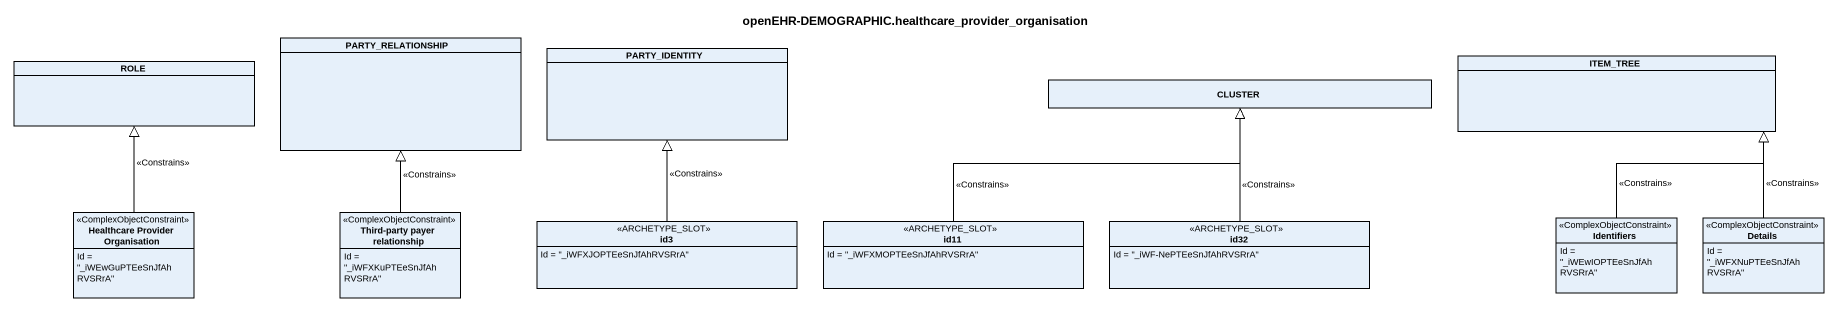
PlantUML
@startuml
title openEHR-DEMOGRAPHIC.healthcare_provider_organisation
hide circle
hide empty members
class PARTY_RELATIONSHIP
class ROLE
class PARTY_IDENTITY
class CLUSTER
class ITEM_TREE
class "Healthcare Provider Organisation" as Healthcare_Provider <<ComplexObjectConstraint>> {
  Id = "_iWEwGuPTEeSnJfAhRVSRrA"
}
class "Third-party payer relationship" as Third_party_payer <<ComplexObjectConstraint>> {
  Id = "_iWFXKuPTEeSnJfAhRVSRrA"
}
class id3 <<ARCHETYPE_SLOT>> {
  Id = "_iWFXJOPTEeSnJfAhRVSRrA"
}
class id11 <<ARCHETYPE_SLOT>> {
  Id = "_iWFXMOPTEeSnJfAhRVSRrA"
}
class id32 <<ARCHETYPE_SLOT>> {
  Id = "_iWF-NePTEeSnJfAhRVSRrA"
}
class Identifiers <<ComplexObjectConstraint>> {
  Id = "_iWEwIOPTEeSnJfAhRVSRrA"
}
class Details <<ComplexObjectConstraint>> {
  Id = "_iWFXNuPTEeSnJfAhRVSRrA"
}
Healthcare_Provider -up-|> ROLE : <<Constrains>>
Third_party_payer -up-|> PARTY_RELATIONSHIP : <<Constrains>>
id3 -up-|> PARTY_IDENTITY : <<Constrains>>
id11 -right-|> CLUSTER : <<Constrains>>
id32 -up-|> CLUSTER : <<Constrains>>
Identifiers -up-|> ITEM_TREE : <<Constrains>>
Details -up-|> ITEM_TREE : <<Constrains>>
@enduml
